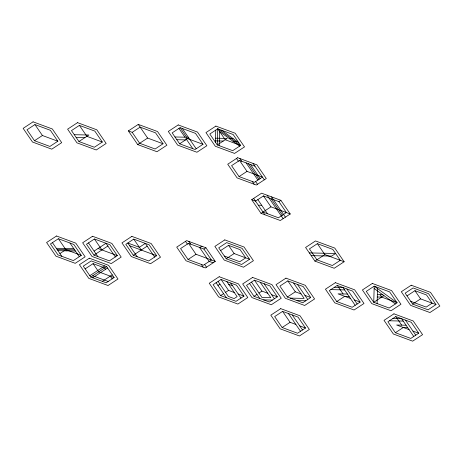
<?xml version="1.0" encoding="UTF-8"?>
<svg xmlns="http://www.w3.org/2000/svg" width="463" height="463" viewBox="0 0 463 463"><rect width="100%" height="100%" fill="white"/><g stroke="black" fill="none" stroke-linecap="round" stroke-linejoin="round"><path stroke-width="0.69" d="M215.422 142.222L215.77 130.115M217.755 128.812L225.232 139.745L240.65 145.463L217.755 128.812L217.297 144.954L232.715 150.672L240.65 145.463L233.173 134.53L217.755 128.812L209.814 134.027L217.297 144.954L227.217 138.443L215.538 138.188M219.225 145.671L219.624 131.544L239.66 146.111M377.085 303.549L377.513 288.571M34.945 124.57L27.004 129.785L34.482 140.717L49.9 146.435L57.84 141.221L50.363 130.288L34.945 124.57L42.422 135.503L57.84 141.221M34.482 140.717L42.422 135.503M79.41 125.386L71.47 130.601L78.947 141.528L94.365 147.251L102.306 142.037L94.828 131.104L79.41 125.386L86.888 136.319L102.306 142.037M78.947 141.528L88.873 135.017L74.271 134.698M128.344 130.913L138.269 124.397L157.542 131.544L166.888 145.208L156.969 151.725L137.696 144.578L128.344 130.913L132.198 132.343L139.676 143.27L155.093 148.993L163.034 143.779L155.556 132.846L140.139 127.128L132.198 132.343M137.696 144.578L147.616 138.061L163.034 143.779M180.095 127.661L172.155 132.869L179.632 143.802L195.05 149.52L202.991 144.311L195.513 133.379L180.095 127.661L186.641 137.222M179.632 143.802L188.719 137.841M58.39 238.729L50.45 243.943L57.933 254.87L73.351 260.594L81.285 255.379L73.808 244.447L58.39 238.729L66.678 250.842M59.918 253.568L65.868 249.661L81.285 255.379M94.435 238.989L86.494 244.204L93.977 255.136L109.395 260.854L117.33 255.64L109.853 244.707L94.435 238.989L101.912 249.922M94.093 251.096L105.998 243.278L115.345 256.942M93.977 255.136L107.867 246.015M239.527 160.441L231.587 165.656L239.064 176.582L254.482 182.3L262.423 177.092L247.005 171.374L239.527 160.441L254.945 166.159M85.151 268.864L93.092 263.65L104.655 267.944L105.587 269.31M133.743 239.105L125.809 244.319L133.286 255.246L148.704 260.964L156.644 255.755L149.161 244.823L133.743 239.105L141.227 250.037M239.064 176.582L247.005 171.374M89.822 275.693L104.713 265.924M90.76 277.059L106.64 266.636L114.118 277.569L106.177 282.783L90.76 277.059L83.282 266.132L91.223 260.918L106.64 266.636M92.687 277.777L107.572 268.002M133.286 255.246L147.176 246.125M102.323 281.354L112.249 274.837M251.687 199.698L261.612 193.181L280.885 200.329L290.232 213.993L280.306 220.51L261.034 213.362L251.687 199.698L255.541 201.127L263.482 195.913L278.9 201.636L286.377 212.563L278.437 217.778L263.019 212.06M188.516 243.347L180.576 248.556L188.053 259.488L203.471 265.206L211.412 259.992L203.934 249.065L188.516 243.347L195.994 254.274L215.266 261.421L205.34 267.938L186.068 260.791L176.721 247.126L186.647 240.615L205.919 247.763L215.266 261.421M188.053 259.488L195.994 254.274M203.934 249.065L205.919 247.763M261.034 213.362L270.959 206.845L290.232 213.993M278.9 201.636L280.885 200.329M220.602 250.57L228.537 245.355L240.1 249.644L245.708 257.845L239.759 261.751L224.341 256.033M226.21 258.765L234.145 253.556L249.563 259.274L241.628 264.483L226.21 258.765L218.733 247.838L226.667 242.624L242.085 248.342L249.563 259.274M221.059 279.461L213.119 284.676L220.596 295.602L236.014 301.326L243.955 296.112L236.477 285.179L221.059 279.461L228.537 290.394L234.319 292.535M217.963 285.451L219.948 284.149M220.596 295.602L223.577 293.652M225.556 292.35L228.537 290.394M254.471 280.167L246.53 285.376L254.008 296.308L269.425 302.026L277.366 296.812L269.888 285.885L254.471 280.167L261.948 291.094L267.73 293.241M317.375 243.671L309.44 248.886L316.918 259.812L332.336 265.531L340.276 260.322L332.793 249.389L317.375 243.671L324.858 254.604L344.131 261.751L334.205 268.262L314.933 261.115L305.586 247.456L315.506 240.939L334.778 248.087L344.131 261.751M254.008 296.308L256.988 294.352M258.973 293.05L261.948 291.094M314.933 261.115L324.858 254.604M287.83 280.879L279.889 286.088L287.367 297.02L302.785 302.738L310.725 297.524L303.248 286.597L287.83 280.879L295.307 291.806L301.089 293.953M287.367 297.02L295.307 291.806M282.604 311.373L274.669 316.588L282.146 327.52L297.564 333.238L305.505 328.024L298.022 317.097L282.604 311.373L290.087 322.306L295.869 324.453M337.238 285.405L329.297 290.619L336.775 301.546L352.193 307.264L360.133 302.055L352.656 291.123L337.238 285.405L343.095 293.97M282.146 327.52L290.087 322.306M336.775 301.546L344.715 296.337L349.096 296.43M383.937 295.62L373.745 302.31L366.268 291.383L374.208 286.169L389.626 291.887L397.104 302.819L389.163 308.028L373.745 302.31L374.208 286.169L397.104 302.819L381.686 297.101L377.27 297.003M407.029 295.892L414.97 290.683L426.533 294.972L432.141 303.167L426.186 307.073L410.768 301.355M412.637 304.093L420.578 298.878L435.996 304.596L428.055 309.811L412.637 304.093L405.16 293.16L413.1 287.945L428.518 293.664L435.996 304.596M395.824 316.565L387.884 321.779L395.367 332.712L410.785 338.43L418.72 333.215L411.242 322.283L395.824 316.565L401.687 325.13M395.367 332.712L403.302 327.497L407.683 327.59M202.065 246.333L199.524 247.392L209.16 261.473L213.281 262.729M174.962 136.973L188.325 137.262M229.168 138.483L233.057 138.57M76.14 137.43L84.903 137.621M176.831 139.704L185.588 139.895M215.463 140.879L223.247 141.047M232.982 141.256L236.877 141.342M258.348 205.225L261.717 205.3M309.325 252.92L335.6 253.487L331.63 256.097L311.194 255.651M56.301 248.29L73.82 248.666M57.111 249.47L74.63 249.852M57.921 250.657L75.44 251.033M334.263 287.361L343.019 287.552L355.173 305.314M330.825 289.618L344.64 289.919M377.339 294.676L382.797 294.792M347.476 294.063L338.042 293.86L350.497 298.479M290.33 298.114L304.145 298.415L293.611 283.02M263.644 299.879L272.406 300.07M297.003 300.591L305.765 300.782M392.85 318.521L401.606 318.712L413.76 336.474M389.412 320.778L403.227 321.079M406.063 325.223L396.629 325.02L409.084 329.639M202.991 144.311L187.573 138.593L185.889 138.553L192.828 148.698M354.351 299.908L360.133 302.055M412.938 331.074L418.72 333.215M304.943 295.382L310.725 297.524M271.584 294.671L277.366 296.812M129.663 245.749L156.644 255.755M228.71 284.34L232.565 285.769M238.173 293.97L243.955 296.112M98.058 248.492L117.33 255.64M299.723 325.883L305.505 328.024M114.118 277.569L98.7 271.85L93.092 263.65M92.745 275.757L108.163 281.475M221.609 130.242L238.781 142.731M374.139 288.501L395.385 303.948M414.97 290.683L420.578 298.878M405.461 320.141L415.745 335.171M380.065 294.734L381.686 297.101M346.874 288.981L357.158 304.012M253.076 163.427L264.292 179.823M250.535 164.487L260.171 178.568M271.544 196.868L285.422 217.153M248.295 163.636L259.025 179.32M271.191 198.772L282.407 215.168M246.084 162.837L257.879 180.072M267.093 195.218L283.13 218.658M239.88 158.537L241.75 161.269M255.628 181.548L257.497 184.286M263.482 195.913L270.959 206.845M236.512 158.462L238.381 161.193M252.254 181.479L254.129 184.21M257.833 199.622L267.469 213.709M253.672 198.395L264.888 214.791M297.466 284.45L307.75 299.48M182.324 128.488L196.196 148.768M178.95 128.413L184.951 137.187M292.24 314.95L302.524 329.98M288.385 313.52L300.539 331.282M264.107 283.738L274.391 298.768M260.252 282.308L270.786 297.703L262.023 297.512L251.49 282.117M228.537 245.355L234.145 253.556M249.505 283.425L259.789 298.45M138.269 124.397L147.616 138.061M230.696 283.038L240.974 298.068M226.841 281.608L237.12 296.638L234.145 298.589L228.363 296.447L218.079 281.417M188.869 241.437L190.739 244.169M204.617 264.454L206.486 267.186M216.094 282.719L226.378 297.75M185.501 241.368L187.37 244.099M201.243 264.379L203.112 267.116M154.659 257.058L145.307 243.393L139.357 247.306L127.794 243.017L137.141 256.676M88.479 242.901L97.832 256.566M110.263 276.139L112.133 278.871M69.954 243.017L79.3 256.681M52.435 242.641L61.787 256.299M33.076 121.838L23.15 128.355L32.497 142.019L51.769 149.167L61.695 142.65L52.348 128.986L33.076 121.838M77.541 122.654L67.615 129.171L76.962 142.835L96.235 149.983L106.16 143.466L96.813 129.802L77.541 122.654M178.226 124.929L168.3 131.44L177.647 145.104L196.92 152.252L206.845 145.741L197.498 132.077L178.226 124.929M215.885 126.081L205.96 132.597L215.312 146.256L234.585 153.409L244.505 146.893L235.158 133.228L215.885 126.081M56.521 235.997L46.595 242.514L55.948 256.178L75.22 263.325L85.14 256.809L75.793 243.144L56.521 235.997M92.565 236.257L82.64 242.774L91.992 256.438L111.265 263.586L121.184 257.069L111.838 243.405L92.565 236.257M237.658 157.709L227.732 164.226L237.079 177.89L256.352 185.038L266.277 178.521L256.93 164.857L237.658 157.709M89.353 258.186L79.428 264.703L88.774 278.367L108.047 285.515L117.972 278.998L108.62 265.334L89.353 258.186M131.874 236.373L121.954 242.89L131.301 256.554L150.573 263.702L160.499 257.185L151.146 243.521L131.874 236.373M224.798 239.892L214.878 246.409L224.225 260.073L243.497 267.22L253.417 260.704L244.07 247.039L224.798 239.892M219.19 276.729L209.264 283.246L218.611 296.91L237.884 304.058L247.809 297.541L238.462 283.877L219.19 276.729M252.601 277.435L242.676 283.946L252.022 297.611L271.295 304.758L281.22 298.241L271.874 284.583L252.601 277.435M285.96 278.141L276.035 284.658L285.382 298.322L304.654 305.47L314.58 298.953L305.233 285.295L285.96 278.141M280.734 308.642L270.814 315.158L280.161 328.823L299.434 335.97L309.359 329.453L300.007 315.789L280.734 308.642M335.368 282.673L325.443 289.19L334.79 302.854L354.062 310.002L363.987 303.485L354.641 289.821L335.368 282.673M372.339 283.437L362.413 289.954L371.76 303.612L391.032 310.76L400.958 304.249L391.611 290.585L372.339 283.437M411.231 285.214L401.305 291.731L410.652 305.395L429.924 312.542L439.85 306.026L430.503 292.361L411.231 285.214M393.955 313.833L384.03 320.35L393.382 334.014L412.655 341.162L422.574 334.645L413.227 320.981L393.955 313.833"/></g></svg>
